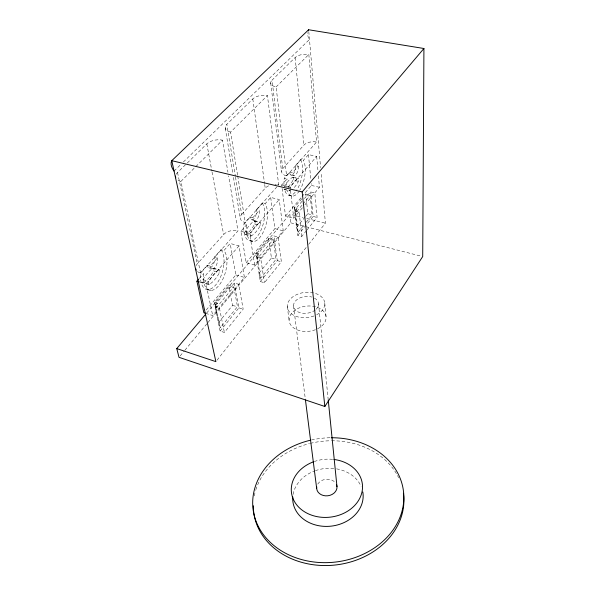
<?xml version="1.0" encoding="UTF-8"?>
<svg xmlns="http://www.w3.org/2000/svg" width="595" height="595" viewBox="0 0 595 595"><rect width="100%" height="100%" fill="white"/><g stroke="black" fill="none" stroke-linecap="round" stroke-linejoin="round"><path stroke-width="0.45" stroke-dasharray="2.98 2.23" d="M217.465 303.205L214.929 306.224L220.098 331.08L224.389 332.441L243.162 309.155L238.699 284.291L234.378 283.027L231.611 286.329L229.216 288.025L215.085 304.863L216.186 307.898L217.465 303.205L214.557 302.32L228.733 285.481L233.813 286.805L237.487 306.678L220.299 327.786L214.557 302.32L220.299 327.786M257.457 258.513L258.684 254.05L255.865 253.277L260.305 281.547L264.448 282.737L281.368 261.748L278.073 237.011L273.893 235.91L271.402 238.878L268.977 240.663L256.267 255.805L257.457 258.513L260.558 278.341L276.043 259.323L273.313 239.547L268.62 238.141L255.865 253.277L257.457 258.513L273.313 239.547L268.977 240.663M298.11 232.221L295.871 212.549L297.046 208.295L294.324 207.618L296.593 227.372L298.11 232.221L303.933 225.066M217.034 360.176L306.388 247.222M308.693 244.307L325.406 223.177L320.995 172.275M297.046 208.295L295.001 210.734L297.812 235.337L301.821 236.386L306.343 230.771M306.916 230.064L317.098 217.435L314.792 192.914L310.754 191.947L304.357 198.529M220.098 331.08L238.937 307.868L234.378 283.027M260.305 281.547L277.285 260.625L273.893 235.91M297.812 235.337L313.149 216.446L310.754 191.947M306.261 222.21L312.092 215.048L310.159 195.45L305.815 193.977L304.09 196.03M218.7 322.297L232.519 305.451L228.733 285.481M268.62 238.141L271.454 258.007L258.996 273.187L260.558 278.341M296.593 227.372L305.019 217.093M305.585 216.409L307.831 213.664L305.815 193.977M205.647 313.342L212.69 315.529L244.426 277.411L238.989 245.869L230.161 243.452L223.906 250.547A21.613 10.628 -74.3 0 1 218.417 286.046A21.613 10.628 -74.3 0 1 203.594 273.603L200.604 272.733L207.201 265.288A7.036 3.503 -74.6 0 0 211.991 266.5A7.036 3.503 -74.6 0 0 214.602 256.921L220.968 249.729L223.906 250.547M246.88 224.471L240.901 231.262L246.189 262.692L254.697 265.08L283.227 230.815L279.233 199.533L270.703 197.428L265.087 203.802A20.572 9.49 -76.2 0 1 259.48 237.918A20.572 9.49 -76.2 0 1 246.88 224.471L243.995 223.713L249.9 217.041L252.771 217.785A6.709 3.109 -76.4 0 0 256.891 219.384A6.709 3.109 -76.4 0 0 259.39 210.273L256.534 209.544A6.701 3.124 -76.5 0 1 254.043 218.648A6.701 3.124 -76.5 0 1 249.9 217.041M283.941 184.614A19.635 8.501 -77.5 0 1 284.246 178.232L287.035 178.887L281.673 184.978L285.526 216.104L293.752 218.179L302.587 207.566M304.908 204.777L319.441 187.321L318.31 174.595M180.196 355.892L184.331 350.909M184.926 350.202L207.41 323.167M207.997 322.453L290.829 222.85L289.795 214.215L303.145 217.577M216.186 307.898L233.813 286.805L229.216 288.025M302.059 201.259L294.614 210.132L295.871 212.549L302.424 204.71M303.019 203.996L310.159 195.45L306.075 196.484M258.684 254.05L256.408 256.757L260.647 257.933L264.448 282.737M206.658 313.044L289.795 214.215M206.249 309.988L235.843 274.942L230.161 243.452M246.189 262.692L274.927 228.651L270.703 197.428M285.526 216.104L301.412 197.28M302 196.588L311.416 185.432L311.245 183.617M301.799 198.752L294.324 207.618L295.871 212.549M238.989 245.869L205.974 283.882L212.69 315.529M254.697 265.08L249.655 233.59L279.233 199.533M290.442 189.746L290.122 186.994L316.681 156.418L308.441 154.588L303.391 160.323A19.665 8.456 -77.5 0 1 299.85 190.132M199.34 278.438L203.594 273.603M207.201 265.288L210.169 266.144L217.562 257.754L214.602 256.921M252.771 217.785L259.39 210.273M289.549 172.245L292.324 172.885L298.274 166.139L295.514 165.507A6.404 2.782 -77.8 0 1 293.119 174.164A6.404 2.782 -77.8 0 1 289.549 172.245L284.246 178.232M256.534 209.544L262.246 203.088L265.087 203.802M295.514 165.507L300.646 159.705L303.391 160.323M197.54 271.558A10.985 6.872 -10.9 0 0 200.619 273.09L237.978 230.867L228.577 175.889M235.516 177.124L241.667 214.438A10.338 6.158 -8.4 0 0 245.296 222.597L278.705 184.829L267.423 95.55A10.836 5.504 -7.1 0 0 252.801 98.941L226.814 124.348L235.367 176.217M286.604 175.897L316.562 142.041L308.835 54.457A10.227 4.894 -5.8 0 0 295.135 57.559L272.034 80.147L282.737 168.668A9.773 5.519 -6.5 0 0 286.604 175.897L276.095 86.944A10.561 5.221 -6.5 0 1 272.034 80.147M196.105 265.638A10.985 6.872 -10.9 0 1 197.302 263.868L223.631 234.534A10.598 6.448 -9.3 0 1 237.978 230.867M241.667 214.438L265.221 188.184A10.011 5.786 -7.2 0 1 269.966 185.305M282.737 168.668L303.874 145.121A9.49 5.199 -5.7 0 1 316.562 142.041M200.619 273.09L180.88 181.423L195.175 167.232M195.829 166.593L222.471 140.152L227.952 172.223M237.561 175.071L230.577 132.112L267.423 95.55M276.095 86.944L308.835 54.457M176.165 174.268A11.982 6.627 -10.2 0 1 177.518 172.535L186.637 163.618M187.291 162.985L206.829 143.878A11.528 6.181 -8.9 0 1 222.471 140.152M174.052 171.048L180.687 164.592M183.342 162.011L309.482 39.456A9.148 7.103 53.3 0 1 307.622 32.695M290.858 174.997L293.618 175.637M293.038 177.258L298.459 178.522M284.447 186.77A1.74 0.766 -77.2 0 1 284.648 186.473A26.158 11.29 -76.7 0 1 292.695 177.288L298.125 178.552A1.822 0.781 -77.4 0 1 298.846 179.311A1.822 0.781 -77.4 0 1 298.43 181.393A27.348 11.915 -77.9 0 1 293.566 188.243M288.136 186.949A27.281 12.034 -78 0 0 293.015 180.121L298.43 181.393M311.416 185.432L319.441 187.321M281.673 184.978L290.122 186.994M284.648 186.473L286.991 187.038M287.772 187.224L290.115 187.782A26.225 11.171 -76.7 0 1 298.125 178.552M284.365 189.567L289.825 190.876M289.044 195.376L291.781 196.045M232.519 305.451L237.487 306.678M295.001 210.734L299.099 211.753L301.821 236.386M313.149 216.446L317.098 217.435M306.708 218.477L325.406 223.177M290.829 222.85L421.818 256.326M251.469 219.726L254.333 220.47M254.645 221.117L260.253 222.567M254.266 221.176L259.874 222.634A1.904 0.87 -76.1 0 1 260.729 223.333A1.904 0.87 -76.1 0 1 260.305 225.505A28.612 13.388 -76.6 0 1 251.432 235.769L245.795 234.259A1.815 0.855 -75.8 0 1 244.642 233.872A1.815 0.855 -75.8 0 1 245.319 231.388A27.37 12.599 -75.3 0 1 254.266 221.176A1.904 0.885 -76.1 0 1 255.121 221.883A1.904 0.885 -76.1 0 1 254.705 224.04A28.53 13.521 -76.7 0 1 245.795 234.259M274.927 228.651L283.227 230.815M254.705 224.04L260.305 225.505M245.319 231.388L250.978 232.89A27.444 12.473 -75.3 0 1 259.874 222.634M240.901 231.262L249.655 233.59M245.081 234.579L250.726 236.089M249.959 240.767L252.786 241.533M277.285 260.625L281.368 261.748M271.454 258.007L276.043 259.323M213.427 268.204L219.228 269.87M209.485 284.298L203.654 282.566A1.911 0.959 -73.8 0 1 202.322 282.283A1.911 0.959 -73.8 0 1 203.036 279.68A28.761 14.042 -73.4 0 1 212.988 268.308L218.796 269.974A2.001 0.974 -74.3 0 1 219.786 270.606A2.001 0.974 -74.3 0 1 219.362 272.867A30.047 15.031 -74.8 0 1 209.485 284.298A1.919 0.945 -73.8 0 1 208.168 284.016A1.919 0.945 -73.8 0 1 208.882 281.398A28.843 13.908 -73.4 0 1 218.796 269.974M235.843 274.942L244.426 277.411M209.076 267.876L212.036 268.724M203.654 282.566A29.966 15.172 -74.8 0 0 213.575 271.194L219.362 272.867M203.036 279.68L208.882 281.398M200.203 282.171L208.681 284.7M207.93 289.572L210.861 290.442M238.937 307.868L243.162 309.155M214.929 306.224L219.324 307.563L224.389 332.441M307.831 213.664L312.092 215.048M177.518 172.535L197.302 263.868M206.829 143.878L211.872 171.077M212.036 171.985L223.631 234.534M225.26 128.215L232.861 173.792M233.463 177.436L240.306 218.454M237.71 175.979L245.296 222.597M252.801 98.941L264.582 183.587M264.708 184.502L265.221 188.184M287.259 306.477L289.088 320.162M293.506 305.919L305.317 398.97M270.695 82.883L281.539 171.538M290.553 190.66L293.752 218.179M318.511 303.695L328.12 398.851M295.135 57.559L303.874 145.121M308.441 154.588L310.895 179.988M324.773 303.138L326.067 316.882M316.681 156.418L317.983 170.958M308.79 31.513L320.593 167.649M254.281 495.88A75.446 62.207 -6.5 0 1 255.582 490.592M255.85 489.73A75.446 62.207 -6.5 0 1 309.474 443.565M310.374 443.342A75.446 62.207 -6.5 0 1 330.649 440.776M331.579 440.769A75.446 62.207 -6.5 0 1 398.643 477.748M311.512 439.973A75.736 62.267 -6.5 0 1 331.274 437.741M293.09 494.423A35.298 28.977 -6.5 0 1 314.599 470.957M315.432 470.652A35.298 28.977 -6.5 0 1 334.844 468.607M336.584 468.867A35.298 28.977 -6.5 0 1 361.083 486.294M314.286 461.527A35.707 29.058 -6.5 0 1 333.029 459.355M317.775 484.085A10.197 8.3 -6.5 0 1 335.305 482.619M314.443 298.125A12.562 8.412 -6.5 0 1 315.967 309.385M315.261 310.002A12.562 8.412 -6.5 0 1 298.415 312.07A12.562 8.412 -6.5 0 1 295.447 301.025A12.562 8.412 -6.5 0 1 311.78 297.039M313.982 315.967A18.839 12.621 -6.5 0 1 287.273 305.629A18.839 12.621 -6.5 0 1 315.372 293.424A18.839 12.621 -6.5 0 1 316.161 315.023M315.447 329.719A18.571 12.644 -6.5 0 1 289.096 319.314A18.571 12.644 -6.5 0 1 316.793 307.139A18.571 12.644 -6.5 0 1 317.596 328.775M298.274 166.139A6.411 2.767 -77.7 0 1 295.879 174.804A6.411 2.767 -77.7 0 1 292.324 172.885M299.367 190.898A19.665 8.456 -77.5 0 1 287.489 190.638M286.716 185.276A19.665 8.456 -77.5 0 1 287.035 178.887M289.534 190.489A1.74 0.759 -77.2 0 0 290.449 190.631L284.998 189.314A1.74 0.766 -77.2 0 1 284.001 188.838M292.695 177.288A1.815 0.788 -77.5 0 1 293.432 178.046A1.815 0.788 -77.5 0 1 293.015 180.121M300.646 159.705A19.635 8.501 -77.5 0 1 296.169 190.973M295.165 192.252A19.635 8.501 -77.5 0 1 284.722 189.976M275.031 184.45A10.011 5.786 -7.2 0 1 276.303 184.48M277.538 184.606A10.011 5.786 -7.2 0 1 278.705 184.829M230.577 132.112A11.223 5.883 -8.1 0 1 226.814 124.348M251.432 235.769A1.822 0.848 -75.7 0 1 250.294 235.375A1.822 0.848 -75.7 0 1 250.978 232.89M262.246 203.088A20.542 9.535 -76.2 0 1 256.668 237.167A20.542 9.535 -76.2 0 1 243.995 223.713M217.562 257.754A7.051 3.488 -74.6 0 1 214.944 267.348A7.051 3.488 -74.6 0 1 210.169 266.144M180.88 181.423A11.982 6.627 -10.2 0 1 176.789 179.311M212.988 268.308A1.993 0.989 -74.3 0 1 213.992 268.94A1.993 0.989 -74.3 0 1 213.575 271.194M220.968 249.729A21.584 10.68 -74.4 0 1 215.516 285.191A21.584 10.68 -74.4 0 1 200.604 272.733"/><path stroke-width="0.89" d="M176.752 348.596L215.881 361.634L171.776 160.672L308.641 29.75L423.923 48.5L422.71 256.557L324.84 406.482L179.013 357.312L176.752 348.596L205.461 314.465M324.84 406.482L302.178 191.917L423.923 48.5M205.647 313.342L203.884 312.791L196.908 281.197L198.73 279.129M302.178 191.917L171.776 160.672A10.903 6.857 46.4 0 0 174.052 171.048M196.908 281.197L199.377 281.926M305.436 399.885L316.659 488.324M328.217 399.781L336.978 486.621M403.395 493.248A75.446 62.207 -6.5 0 1 332.903 565.235A75.446 62.207 -6.5 0 1 253.314 505.772M331.274 437.741A75.736 62.267 -6.5 0 1 395.601 526.084A75.736 62.267 -6.5 0 1 268.895 540.989A75.736 62.267 -6.5 0 1 310.642 440.166M362.809 491.946A35.298 28.977 -6.5 0 1 329.429 526.3A35.298 28.977 -6.5 0 1 292.777 496.959M333.914 459.459A35.707 29.058 -6.5 0 1 357.714 501.734A35.707 29.058 -6.5 0 1 300.029 508.42A35.707 29.058 -6.5 0 1 313.439 461.832M336.465 484.516A10.197 8.3 -6.5 0 1 327.838 495.776A10.197 8.3 -6.5 0 1 316.733 486.874M308.27 30.412A9.148 7.103 53.3 0 1 308.641 29.75M175.785 177.779A11.982 6.627 -10.2 0 1 175.57 176.053M196.231 270.093A10.985 6.872 -10.9 0 1 195.629 268.382"/></g></svg>
